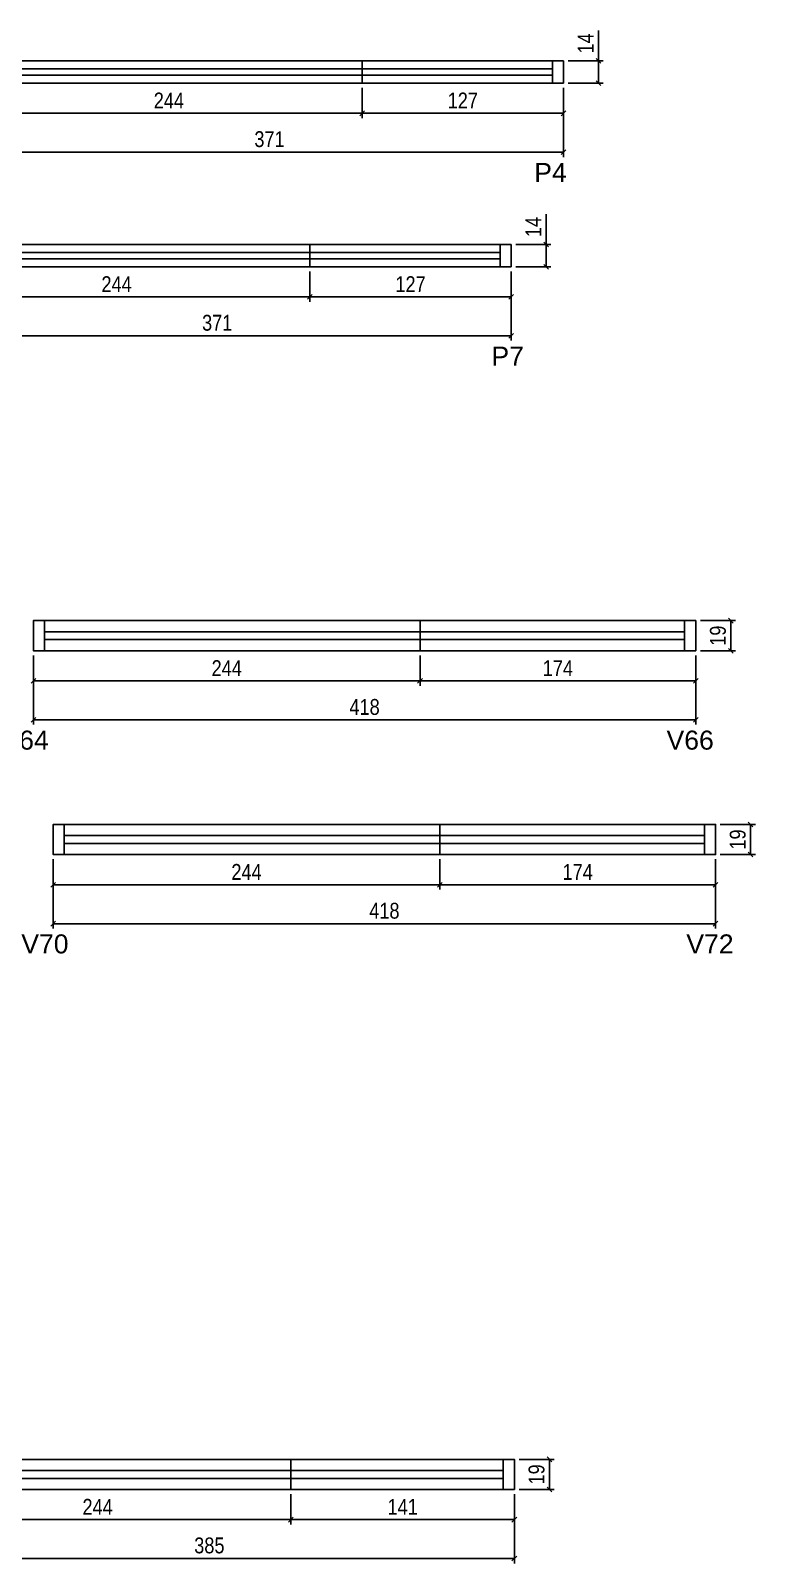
# Model space of a CAD drawing. Header units: millimetres. Extents: x 4052 to 5425, y -1423 to 2493.
# Drawn here: x 4944 to 5402, y 1519 to 2486 of the extents above; entities that cross this region are included whole.
import ezdxf

# ---------------------------------------------------------------- set-up
doc = ezdxf.new("R2010")
doc.units = ezdxf.units.MM
for name, color, linetype in [('5', 5, 'Continuous'), ('COTA', 241, 'Continuous'), ('Painéis', 200, 'Continuous'), ('SARR_2.2x7', 40, 'Continuous'), ('SARR_EDITAR', 141, 'Continuous')]:
    doc.layers.add(name, color=color, linetype=linetype)
doc.styles.add('COTA TECNICA', font='techl___.ttf', dxfattribs={"height": 10})
doc.styles.add('COTA TECNICA-50', font='techl___.ttf', dxfattribs={"height": 10})
doc.styles.get("Standard").update_dxf_attribs({"font": 'arial.ttf'})
doc.dimstyles.new('COTA PAINEL-50', dxfattribs={"dimtxt": 10, "dimasz": 3, "dimexe": 3, "dimexo": 3, "dimgap": 3, "dimtad": 1, "dimdec": 1, "dimzin": 12, "dimdsep": 46, "dimtxsty": 'COTA TECNICA-50', "dimblk1": 'OBLIQUE', "dimblk2": 'OBLIQUE', "dimsah": 1, "dimcen": 0.9, "dimclrd": 4, "dimclre": 4, "dimclrt": 240, "dimadec": 1, "dimazin": 3, "dimtfac": 1, "dimtdec": 1, "dimtmove": 0, "dimatfit": 3, "dimfxl": 1, "dimtolj": 1, "dimtzin": 12, "dimarcsym": 0})
doc.dimstyles.new('PAINEL', dxfattribs={"dimtxt": 10, "dimasz": 3, "dimexe": 3, "dimexo": 3, "dimgap": 3, "dimtad": 1, "dimdec": 1, "dimzin": 12, "dimdsep": 46, "dimtxsty": 'COTA TECNICA', "dimblk1": 'OBLIQUE', "dimblk2": 'OBLIQUE', "dimsah": 1, "dimcen": 0.9, "dimclrd": 4, "dimclre": 4, "dimclrt": 240, "dimadec": 1, "dimazin": 3, "dimtfac": 1, "dimtdec": 1, "dimtmove": 0, "dimatfit": 3, "dimfxl": 1, "dimtolj": 1, "dimtzin": 12, "dimarcsym": 0})

# ---------------------------------------------------------------- blocks, each defined once
blk = doc.blocks.new('_Oblique')
at = {"color": 0, "linetype": 'ByBlock', "lineweight": -2}
blk.add_line((-0.5, -0.5), (0.5, 0.5), dxfattribs=at)
blk = doc.blocks.new('*D10')
at = {"layer": 'COTA', "color": 4, "linetype": 'ByBlock', "lineweight": -2, "transparency": 16777216}
for p, q in [((4909.62, 2449.86), (4909.62, 2430.81)), ((5153.62, 2449.86), (5153.62, 2430.81)), ((4909.62, 2433.81), (5153.62, 2433.81))]:
    blk.add_line(p, q, dxfattribs=at)
at = {"layer": 'Defpoints', "color": 0, "linetype": 'ByBlock', "transparency": 16777216}
for p in [(4909.62, 2452.86), (5153.62, 2452.86), (5153.62, 2433.81)]:
    blk.add_point(p, dxfattribs=at)
at = {"layer": 'COTA', "color": 4, "linetype": 'ByBlock', "lineweight": -2, "transparency": 16777216, "xscale": 3, "yscale": 3, "zscale": 3, "rotation": 180}
blk.add_blockref('_Oblique', (4909.62, 2433.81), dxfattribs=at)
at = {"layer": 'COTA', "color": 4, "linetype": 'ByBlock', "lineweight": -2, "transparency": 16777216, "xscale": 3, "yscale": 3, "zscale": 3}
blk.add_blockref('_Oblique', (5153.62, 2433.81), dxfattribs=at)
at = {"layer": 'COTA', "color": 240, "linetype": 'ByBlock', "transparency": 16777216, "insert": (5031.62, 2441.88), "char_height": 10, "attachment_point": 5, "style": 'COTA TECNICA-50'}
blk.add_mtext('\\A1;244', dxfattribs=at)
blk = doc.blocks.new('*D11')
at = {"layer": 'COTA', "color": 4, "linetype": 'ByBlock', "lineweight": -2, "transparency": 16777216}
for p, q in [((5153.62, 2449.86), (5153.62, 2430.81)), ((5280.62, 2449.86), (5280.62, 2430.81)), ((5153.62, 2433.81), (5280.62, 2433.81))]:
    blk.add_line(p, q, dxfattribs=at)
at = {"layer": 'Defpoints', "color": 0, "linetype": 'ByBlock', "transparency": 16777216}
for p in [(5153.62, 2452.86), (5280.62, 2452.86), (5280.62, 2433.81)]:
    blk.add_point(p, dxfattribs=at)
at = {"layer": 'COTA', "color": 4, "linetype": 'ByBlock', "lineweight": -2, "transparency": 16777216, "xscale": 3, "yscale": 3, "zscale": 3, "rotation": 180}
blk.add_blockref('_Oblique', (5153.62, 2433.81), dxfattribs=at)
at = {"layer": 'COTA', "color": 4, "linetype": 'ByBlock', "lineweight": -2, "transparency": 16777216, "xscale": 3, "yscale": 3, "zscale": 3}
blk.add_blockref('_Oblique', (5280.62, 2433.81), dxfattribs=at)
at = {"layer": 'COTA', "color": 240, "linetype": 'ByBlock', "transparency": 16777216, "insert": (5217.12, 2441.88), "char_height": 10, "attachment_point": 5, "style": 'COTA TECNICA-50'}
blk.add_mtext('\\A1;127', dxfattribs=at)
blk = doc.blocks.new('*D187')
at = {"layer": 'COTA', "color": 4, "lineweight": -2, "transparency": 16777216}
for p, q in [((4909.62, 2449.86), (4909.62, 2406.23)), ((5280.62, 2449.86), (5280.62, 2406.23)), ((4909.62, 2409.23), (5280.62, 2409.23))]:
    blk.add_line(p, q, dxfattribs=at)
at = {"layer": 'Defpoints', "color": 0, "transparency": 16777216}
for p in [(4909.62, 2452.86), (5280.62, 2452.86), (5280.62, 2409.23)]:
    blk.add_point(p, dxfattribs=at)
at = {"layer": 'COTA', "color": 4, "lineweight": -2, "transparency": 16777216, "xscale": 3, "yscale": 3, "zscale": 3, "rotation": 180}
blk.add_blockref('_Oblique', (4909.62, 2409.23), dxfattribs=at)
at = {"layer": 'COTA', "color": 4, "lineweight": -2, "transparency": 16777216, "xscale": 3, "yscale": 3, "zscale": 3}
blk.add_blockref('_Oblique', (5280.62, 2409.23), dxfattribs=at)
at = {"layer": 'COTA', "color": 240, "transparency": 16777216, "insert": (5095.12, 2417.45), "char_height": 10, "attachment_point": 5, "style": 'COTA TECNICA'}
blk.add_mtext('\\A1;371', dxfattribs=at)
blk = doc.blocks.new('*D188')
at = {"layer": 'COTA', "color": 4, "lineweight": -2, "transparency": 16777216}
for p, q in [((5302.74, 2466.86), (5302.74, 2485.98)), ((5283.62, 2466.86), (5305.74, 2466.86)), ((5302.74, 2452.86), (5302.74, 2466.86)), ((5283.62, 2452.86), (5305.74, 2452.86))]:
    blk.add_line(p, q, dxfattribs=at)
at = {"layer": 'Defpoints', "color": 0, "transparency": 16777216}
for p in [(5280.62, 2466.86), (5302.74, 2466.86), (5280.62, 2452.86)]:
    blk.add_point(p, dxfattribs=at)
at = {"layer": 'COTA', "color": 4, "lineweight": -2, "transparency": 16777216, "xscale": 3, "yscale": 3, "zscale": 3}
for p, rotation in [((5302.74, 2466.86), 90), ((5302.74, 2452.86), 270)]:
    blk.add_blockref('_Oblique', p, dxfattribs=dict(at, rotation=rotation))
at = {"layer": 'COTA', "color": 240, "transparency": 16777216, "insert": (5294.67, 2477.92), "char_height": 10, "attachment_point": 5, "rotation": 90, "style": 'COTA TECNICA'}
blk.add_mtext('\\A1;14', dxfattribs=at)
blk = doc.blocks.new('*D16')
at = {"layer": 'COTA', "color": 4, "linetype": 'ByBlock', "lineweight": -2, "transparency": 16777216}
for p, q in [((4876.62, 2333.98), (4876.62, 2314.93)), ((5120.62, 2333.98), (5120.62, 2314.93)), ((4876.62, 2317.93), (5120.62, 2317.93))]:
    blk.add_line(p, q, dxfattribs=at)
at = {"layer": 'Defpoints', "color": 0, "linetype": 'ByBlock', "transparency": 16777216}
for p in [(4876.62, 2336.98), (5120.62, 2336.98), (5120.62, 2317.93)]:
    blk.add_point(p, dxfattribs=at)
at = {"layer": 'COTA', "color": 4, "linetype": 'ByBlock', "lineweight": -2, "transparency": 16777216, "xscale": 3, "yscale": 3, "zscale": 3, "rotation": 180}
blk.add_blockref('_Oblique', (4876.62, 2317.93), dxfattribs=at)
at = {"layer": 'COTA', "color": 4, "linetype": 'ByBlock', "lineweight": -2, "transparency": 16777216, "xscale": 3, "yscale": 3, "zscale": 3}
blk.add_blockref('_Oblique', (5120.62, 2317.93), dxfattribs=at)
at = {"layer": 'COTA', "color": 240, "linetype": 'ByBlock', "transparency": 16777216, "insert": (4998.62, 2326), "char_height": 10, "attachment_point": 5, "style": 'COTA TECNICA-50'}
blk.add_mtext('\\A1;244', dxfattribs=at)
blk = doc.blocks.new('*D17')
at = {"layer": 'COTA', "color": 4, "linetype": 'ByBlock', "lineweight": -2, "transparency": 16777216}
for p, q in [((5120.62, 2333.98), (5120.62, 2314.93)), ((5247.62, 2333.98), (5247.62, 2314.93)), ((5120.62, 2317.93), (5247.62, 2317.93))]:
    blk.add_line(p, q, dxfattribs=at)
at = {"layer": 'Defpoints', "color": 0, "linetype": 'ByBlock', "transparency": 16777216}
for p in [(5120.62, 2336.98), (5247.62, 2336.98), (5247.62, 2317.93)]:
    blk.add_point(p, dxfattribs=at)
at = {"layer": 'COTA', "color": 4, "linetype": 'ByBlock', "lineweight": -2, "transparency": 16777216, "xscale": 3, "yscale": 3, "zscale": 3, "rotation": 180}
blk.add_blockref('_Oblique', (5120.62, 2317.93), dxfattribs=at)
at = {"layer": 'COTA', "color": 4, "linetype": 'ByBlock', "lineweight": -2, "transparency": 16777216, "xscale": 3, "yscale": 3, "zscale": 3}
blk.add_blockref('_Oblique', (5247.62, 2317.93), dxfattribs=at)
at = {"layer": 'COTA', "color": 240, "linetype": 'ByBlock', "transparency": 16777216, "insert": (5184.12, 2326), "char_height": 10, "attachment_point": 5, "style": 'COTA TECNICA-50'}
blk.add_mtext('\\A1;127', dxfattribs=at)
blk = doc.blocks.new('*D191')
at = {"layer": 'COTA', "color": 4, "lineweight": -2, "transparency": 16777216}
for p, q in [((4876.62, 2333.98), (4876.62, 2290.35)), ((5247.62, 2333.98), (5247.62, 2290.35)), ((4876.62, 2293.35), (5247.62, 2293.35))]:
    blk.add_line(p, q, dxfattribs=at)
at = {"layer": 'Defpoints', "color": 0, "transparency": 16777216}
for p in [(4876.62, 2336.98), (5247.62, 2336.98), (5247.62, 2293.35)]:
    blk.add_point(p, dxfattribs=at)
at = {"layer": 'COTA', "color": 4, "lineweight": -2, "transparency": 16777216, "xscale": 3, "yscale": 3, "zscale": 3, "rotation": 180}
blk.add_blockref('_Oblique', (4876.62, 2293.35), dxfattribs=at)
at = {"layer": 'COTA', "color": 4, "lineweight": -2, "transparency": 16777216, "xscale": 3, "yscale": 3, "zscale": 3}
blk.add_blockref('_Oblique', (5247.62, 2293.35), dxfattribs=at)
at = {"layer": 'COTA', "color": 240, "transparency": 16777216, "insert": (5062.12, 2301.57), "char_height": 10, "attachment_point": 5, "style": 'COTA TECNICA'}
blk.add_mtext('\\A1;371', dxfattribs=at)
blk = doc.blocks.new('*D192')
at = {"layer": 'COTA', "color": 4, "lineweight": -2, "transparency": 16777216}
for p, q in [((5269.74, 2350.98), (5269.74, 2370.1)), ((5250.62, 2350.98), (5272.74, 2350.98)), ((5269.74, 2336.98), (5269.74, 2350.98)), ((5250.62, 2336.98), (5272.74, 2336.98))]:
    blk.add_line(p, q, dxfattribs=at)
at = {"layer": 'Defpoints', "color": 0, "transparency": 16777216}
for p in [(5247.62, 2350.98), (5269.74, 2350.98), (5247.62, 2336.98)]:
    blk.add_point(p, dxfattribs=at)
at = {"layer": 'COTA', "color": 4, "lineweight": -2, "transparency": 16777216, "xscale": 3, "yscale": 3, "zscale": 3}
for p, rotation in [((5269.74, 2350.98), 90), ((5269.74, 2336.98), 270)]:
    blk.add_blockref('_Oblique', p, dxfattribs=dict(at, rotation=rotation))
at = {"layer": 'COTA', "color": 240, "transparency": 16777216, "insert": (5261.67, 2362.04), "char_height": 10, "attachment_point": 5, "rotation": 90, "style": 'COTA TECNICA'}
blk.add_mtext('\\A1;14', dxfattribs=at)
blk = doc.blocks.new('*D22')
at = {"layer": 'COTA', "color": 4, "linetype": 'ByBlock', "lineweight": -2, "transparency": 16777216}
for p, q in [((4946.12, 2091.65), (4946.12, 2072.6)), ((5190.12, 2091.65), (5190.12, 2072.6)), ((4946.12, 2075.6), (5190.12, 2075.6))]:
    blk.add_line(p, q, dxfattribs=at)
at = {"layer": 'Defpoints', "color": 0, "linetype": 'ByBlock', "transparency": 16777216}
for p in [(4946.12, 2094.65), (5190.12, 2094.65), (5190.12, 2075.6)]:
    blk.add_point(p, dxfattribs=at)
at = {"layer": 'COTA', "color": 4, "linetype": 'ByBlock', "lineweight": -2, "transparency": 16777216, "xscale": 3, "yscale": 3, "zscale": 3, "rotation": 180}
blk.add_blockref('_Oblique', (4946.12, 2075.6), dxfattribs=at)
at = {"layer": 'COTA', "color": 4, "linetype": 'ByBlock', "lineweight": -2, "transparency": 16777216, "xscale": 3, "yscale": 3, "zscale": 3}
blk.add_blockref('_Oblique', (5190.12, 2075.6), dxfattribs=at)
at = {"layer": 'COTA', "color": 240, "linetype": 'ByBlock', "transparency": 16777216, "insert": (5068.12, 2083.67), "char_height": 10, "attachment_point": 5, "style": 'COTA TECNICA-50'}
blk.add_mtext('\\A1;244', dxfattribs=at)
blk = doc.blocks.new('*D23')
at = {"layer": 'COTA', "color": 4, "linetype": 'ByBlock', "lineweight": -2, "transparency": 16777216}
for p, q in [((5190.12, 2091.65), (5190.12, 2072.6)), ((5364.12, 2091.65), (5364.12, 2072.6)), ((5190.12, 2075.6), (5364.12, 2075.6))]:
    blk.add_line(p, q, dxfattribs=at)
at = {"layer": 'Defpoints', "color": 0, "linetype": 'ByBlock', "transparency": 16777216}
for p in [(5190.12, 2094.65), (5364.12, 2094.65), (5364.12, 2075.6)]:
    blk.add_point(p, dxfattribs=at)
at = {"layer": 'COTA', "color": 4, "linetype": 'ByBlock', "lineweight": -2, "transparency": 16777216, "xscale": 3, "yscale": 3, "zscale": 3, "rotation": 180}
blk.add_blockref('_Oblique', (5190.12, 2075.6), dxfattribs=at)
at = {"layer": 'COTA', "color": 4, "linetype": 'ByBlock', "lineweight": -2, "transparency": 16777216, "xscale": 3, "yscale": 3, "zscale": 3}
blk.add_blockref('_Oblique', (5364.12, 2075.6), dxfattribs=at)
at = {"layer": 'COTA', "color": 240, "linetype": 'ByBlock', "transparency": 16777216, "insert": (5277.12, 2083.67), "char_height": 10, "attachment_point": 5, "style": 'COTA TECNICA-50'}
blk.add_mtext('\\A1;174', dxfattribs=at)
blk = doc.blocks.new('*D195')
at = {"layer": 'COTA', "color": 4, "lineweight": -2, "transparency": 16777216}
for p, q in [((4946.12, 2091.65), (4946.12, 2048.02)), ((5364.12, 2091.65), (5364.12, 2048.02)), ((4946.12, 2051.02), (5364.12, 2051.02))]:
    blk.add_line(p, q, dxfattribs=at)
at = {"layer": 'Defpoints', "color": 0, "transparency": 16777216}
for p in [(4946.12, 2094.65), (5364.12, 2094.65), (5364.12, 2051.02)]:
    blk.add_point(p, dxfattribs=at)
at = {"layer": 'COTA', "color": 4, "lineweight": -2, "transparency": 16777216, "xscale": 3, "yscale": 3, "zscale": 3, "rotation": 180}
blk.add_blockref('_Oblique', (4946.12, 2051.02), dxfattribs=at)
at = {"layer": 'COTA', "color": 4, "lineweight": -2, "transparency": 16777216, "xscale": 3, "yscale": 3, "zscale": 3}
blk.add_blockref('_Oblique', (5364.12, 2051.02), dxfattribs=at)
at = {"layer": 'COTA', "color": 240, "transparency": 16777216, "insert": (5155.12, 2059.11), "char_height": 10, "attachment_point": 5, "style": 'COTA TECNICA'}
blk.add_mtext('\\A1;418', dxfattribs=at)
blk = doc.blocks.new('*D196')
at = {"layer": 'COTA', "color": 4, "lineweight": -2, "transparency": 16777216}
for p, q in [((5367.12, 2113.65), (5389.24, 2113.65)), ((5386.24, 2094.65), (5386.24, 2113.65)), ((5367.12, 2094.65), (5389.24, 2094.65))]:
    blk.add_line(p, q, dxfattribs=at)
at = {"layer": 'Defpoints', "color": 0, "transparency": 16777216}
for p in [(5364.12, 2113.65), (5386.24, 2113.65), (5364.12, 2094.65)]:
    blk.add_point(p, dxfattribs=at)
at = {"layer": 'COTA', "color": 4, "lineweight": -2, "transparency": 16777216, "xscale": 3, "yscale": 3, "zscale": 3}
for p, rotation in [((5386.24, 2113.65), 90), ((5386.24, 2094.65), 270)]:
    blk.add_blockref('_Oblique', p, dxfattribs=dict(at, rotation=rotation))
at = {"layer": 'COTA', "color": 240, "transparency": 16777216, "insert": (5378.15, 2104.15), "char_height": 10, "attachment_point": 5, "rotation": 90, "style": 'COTA TECNICA'}
blk.add_mtext('\\A1;19', dxfattribs=at)
blk = doc.blocks.new('*D28')
at = {"layer": 'COTA', "color": 4, "linetype": 'ByBlock', "lineweight": -2, "transparency": 16777216}
for p, q in [((4958.62, 1963.04), (4958.62, 1943.98)), ((5202.62, 1963.04), (5202.62, 1943.98)), ((4958.62, 1946.98), (5202.62, 1946.98))]:
    blk.add_line(p, q, dxfattribs=at)
at = {"layer": 'Defpoints', "color": 0, "linetype": 'ByBlock', "transparency": 16777216}
for p in [(4958.62, 1966.04), (5202.62, 1966.04), (5202.62, 1946.98)]:
    blk.add_point(p, dxfattribs=at)
at = {"layer": 'COTA', "color": 4, "linetype": 'ByBlock', "lineweight": -2, "transparency": 16777216, "xscale": 3, "yscale": 3, "zscale": 3, "rotation": 180}
blk.add_blockref('_Oblique', (4958.62, 1946.98), dxfattribs=at)
at = {"layer": 'COTA', "color": 4, "linetype": 'ByBlock', "lineweight": -2, "transparency": 16777216, "xscale": 3, "yscale": 3, "zscale": 3}
blk.add_blockref('_Oblique', (5202.62, 1946.98), dxfattribs=at)
at = {"layer": 'COTA', "color": 240, "linetype": 'ByBlock', "transparency": 16777216, "insert": (5080.62, 1955.06), "char_height": 10, "attachment_point": 5, "style": 'COTA TECNICA-50'}
blk.add_mtext('\\A1;244', dxfattribs=at)
blk = doc.blocks.new('*D29')
at = {"layer": 'COTA', "color": 4, "linetype": 'ByBlock', "lineweight": -2, "transparency": 16777216}
for p, q in [((5202.62, 1963.04), (5202.62, 1943.98)), ((5376.62, 1963.04), (5376.62, 1943.98)), ((5202.62, 1946.98), (5376.62, 1946.98))]:
    blk.add_line(p, q, dxfattribs=at)
at = {"layer": 'Defpoints', "color": 0, "linetype": 'ByBlock', "transparency": 16777216}
for p in [(5202.62, 1966.04), (5376.62, 1966.04), (5376.62, 1946.98)]:
    blk.add_point(p, dxfattribs=at)
at = {"layer": 'COTA', "color": 4, "linetype": 'ByBlock', "lineweight": -2, "transparency": 16777216, "xscale": 3, "yscale": 3, "zscale": 3, "rotation": 180}
blk.add_blockref('_Oblique', (5202.62, 1946.98), dxfattribs=at)
at = {"layer": 'COTA', "color": 4, "linetype": 'ByBlock', "lineweight": -2, "transparency": 16777216, "xscale": 3, "yscale": 3, "zscale": 3}
blk.add_blockref('_Oblique', (5376.62, 1946.98), dxfattribs=at)
at = {"layer": 'COTA', "color": 240, "linetype": 'ByBlock', "transparency": 16777216, "insert": (5289.62, 1955.06), "char_height": 10, "attachment_point": 5, "style": 'COTA TECNICA-50'}
blk.add_mtext('\\A1;174', dxfattribs=at)
blk = doc.blocks.new('*D199')
at = {"layer": 'COTA', "color": 4, "lineweight": -2, "transparency": 16777216}
for p, q in [((4958.62, 1963.04), (4958.62, 1919.4)), ((5376.62, 1963.04), (5376.62, 1919.4)), ((4958.62, 1922.4), (5376.62, 1922.4))]:
    blk.add_line(p, q, dxfattribs=at)
at = {"layer": 'Defpoints', "color": 0, "transparency": 16777216}
for p in [(4958.62, 1966.04), (5376.62, 1966.04), (5376.62, 1922.4)]:
    blk.add_point(p, dxfattribs=at)
at = {"layer": 'COTA', "color": 4, "lineweight": -2, "transparency": 16777216, "xscale": 3, "yscale": 3, "zscale": 3, "rotation": 180}
blk.add_blockref('_Oblique', (4958.62, 1922.4), dxfattribs=at)
at = {"layer": 'COTA', "color": 4, "lineweight": -2, "transparency": 16777216, "xscale": 3, "yscale": 3, "zscale": 3}
blk.add_blockref('_Oblique', (5376.62, 1922.4), dxfattribs=at)
at = {"layer": 'COTA', "color": 240, "transparency": 16777216, "insert": (5167.62, 1930.5), "char_height": 10, "attachment_point": 5, "style": 'COTA TECNICA'}
blk.add_mtext('\\A1;418', dxfattribs=at)
blk = doc.blocks.new('*D200')
at = {"layer": 'COTA', "color": 4, "lineweight": -2, "transparency": 16777216}
for p, q in [((5379.62, 1985.04), (5401.74, 1985.04)), ((5398.74, 1966.04), (5398.74, 1985.04)), ((5379.62, 1966.04), (5401.74, 1966.04))]:
    blk.add_line(p, q, dxfattribs=at)
at = {"layer": 'Defpoints', "color": 0, "transparency": 16777216}
for p in [(5376.62, 1985.04), (5398.74, 1985.04), (5376.62, 1966.04)]:
    blk.add_point(p, dxfattribs=at)
at = {"layer": 'COTA', "color": 4, "lineweight": -2, "transparency": 16777216, "xscale": 3, "yscale": 3, "zscale": 3}
for p, rotation in [((5398.74, 1985.04), 90), ((5398.74, 1966.04), 270)]:
    blk.add_blockref('_Oblique', p, dxfattribs=dict(at, rotation=rotation))
at = {"layer": 'COTA', "color": 240, "transparency": 16777216, "insert": (5390.65, 1975.54), "char_height": 10, "attachment_point": 5, "rotation": 90, "style": 'COTA TECNICA'}
blk.add_mtext('\\A1;19', dxfattribs=at)
blk = doc.blocks.new('*D44')
at = {"layer": 'COTA', "color": 4, "linetype": 'ByBlock', "lineweight": -2, "transparency": 16777216}
for p, q in [((4864.66, 1562.34), (4864.66, 1543.29)), ((5108.66, 1562.34), (5108.66, 1543.29)), ((4864.66, 1546.29), (5108.66, 1546.29))]:
    blk.add_line(p, q, dxfattribs=at)
at = {"layer": 'Defpoints', "color": 0, "linetype": 'ByBlock', "transparency": 16777216}
for p in [(4864.66, 1565.34), (5108.66, 1565.34), (5108.66, 1546.29)]:
    blk.add_point(p, dxfattribs=at)
at = {"layer": 'COTA', "color": 4, "linetype": 'ByBlock', "lineweight": -2, "transparency": 16777216, "xscale": 3, "yscale": 3, "zscale": 3, "rotation": 180}
blk.add_blockref('_Oblique', (4864.66, 1546.29), dxfattribs=at)
at = {"layer": 'COTA', "color": 4, "linetype": 'ByBlock', "lineweight": -2, "transparency": 16777216, "xscale": 3, "yscale": 3, "zscale": 3}
blk.add_blockref('_Oblique', (5108.66, 1546.29), dxfattribs=at)
at = {"layer": 'COTA', "color": 240, "linetype": 'ByBlock', "transparency": 16777216, "insert": (4986.66, 1554.36), "char_height": 10, "attachment_point": 5, "style": 'COTA TECNICA-50'}
blk.add_mtext('\\A1;244', dxfattribs=at)
blk = doc.blocks.new('*D45')
at = {"layer": 'COTA', "color": 4, "linetype": 'ByBlock', "lineweight": -2, "transparency": 16777216}
for p, q in [((5108.66, 1562.34), (5108.66, 1543.29)), ((5249.66, 1562.34), (5249.66, 1543.29)), ((5108.66, 1546.29), (5249.66, 1546.29))]:
    blk.add_line(p, q, dxfattribs=at)
at = {"layer": 'Defpoints', "color": 0, "linetype": 'ByBlock', "transparency": 16777216}
for p in [(5108.66, 1565.34), (5249.66, 1565.34), (5249.66, 1546.29)]:
    blk.add_point(p, dxfattribs=at)
at = {"layer": 'COTA', "color": 4, "linetype": 'ByBlock', "lineweight": -2, "transparency": 16777216, "xscale": 3, "yscale": 3, "zscale": 3, "rotation": 180}
blk.add_blockref('_Oblique', (5108.66, 1546.29), dxfattribs=at)
at = {"layer": 'COTA', "color": 4, "linetype": 'ByBlock', "lineweight": -2, "transparency": 16777216, "xscale": 3, "yscale": 3, "zscale": 3}
blk.add_blockref('_Oblique', (5249.66, 1546.29), dxfattribs=at)
at = {"layer": 'COTA', "color": 240, "linetype": 'ByBlock', "transparency": 16777216, "insert": (5179.16, 1554.36), "char_height": 10, "attachment_point": 5, "style": 'COTA TECNICA-50'}
blk.add_mtext('\\A1;141', dxfattribs=at)
blk = doc.blocks.new('*D207')
at = {"layer": 'COTA', "color": 4, "lineweight": -2, "transparency": 16777216}
for p, q in [((4864.66, 1562.34), (4864.66, 1518.71)), ((5249.66, 1562.34), (5249.66, 1518.71)), ((4864.66, 1521.71), (5249.66, 1521.71))]:
    blk.add_line(p, q, dxfattribs=at)
at = {"layer": 'Defpoints', "color": 0, "transparency": 16777216}
for p in [(4864.66, 1565.34), (5249.66, 1565.34), (5249.66, 1521.71)]:
    blk.add_point(p, dxfattribs=at)
at = {"layer": 'COTA', "color": 4, "lineweight": -2, "transparency": 16777216, "xscale": 3, "yscale": 3, "zscale": 3, "rotation": 180}
blk.add_blockref('_Oblique', (4864.66, 1521.71), dxfattribs=at)
at = {"layer": 'COTA', "color": 4, "lineweight": -2, "transparency": 16777216, "xscale": 3, "yscale": 3, "zscale": 3}
blk.add_blockref('_Oblique', (5249.66, 1521.71), dxfattribs=at)
at = {"layer": 'COTA', "color": 240, "transparency": 16777216, "insert": (5057.16, 1529.95), "char_height": 10, "attachment_point": 5, "style": 'COTA TECNICA'}
blk.add_mtext('\\A1;385', dxfattribs=at)
blk = doc.blocks.new('*D208')
at = {"layer": 'COTA', "color": 4, "lineweight": -2, "transparency": 16777216}
for p, q in [((5252.66, 1584.34), (5274.78, 1584.34)), ((5271.78, 1565.34), (5271.78, 1584.34)), ((5252.66, 1565.34), (5274.78, 1565.34))]:
    blk.add_line(p, q, dxfattribs=at)
at = {"layer": 'Defpoints', "color": 0, "transparency": 16777216}
for p in [(5249.66, 1584.34), (5271.78, 1584.34), (5249.66, 1565.34)]:
    blk.add_point(p, dxfattribs=at)
at = {"layer": 'COTA', "color": 4, "lineweight": -2, "transparency": 16777216, "xscale": 3, "yscale": 3, "zscale": 3}
for p, rotation in [((5271.78, 1584.34), 90), ((5271.78, 1565.34), 270)]:
    blk.add_blockref('_Oblique', p, dxfattribs=dict(at, rotation=rotation))
at = {"layer": 'COTA', "color": 240, "transparency": 16777216, "insert": (5263.69, 1574.84), "char_height": 10, "attachment_point": 5, "rotation": 90, "style": 'COTA TECNICA'}
blk.add_mtext('\\A1;19', dxfattribs=at)

msp = doc.modelspace()

# ---------------------------------------------------------------- linework, layer by layer
at = {"layer": 'Painéis'}
for points in [[(5153.62, 2452.86), (4909.62, 2452.86), (4909.62, 2466.86), (5153.62, 2466.86)], [(5153.62, 2466.86), (5280.62, 2466.86), (5280.62, 2452.86), (5153.62, 2452.86)], [(5120.62, 2336.98), (4876.62, 2336.98), (4876.62, 2350.98), (5120.62, 2350.98)], [(5120.62, 2350.98), (5247.62, 2350.98), (5247.62, 2336.98), (5120.62, 2336.98)], [(5190.12, 2094.65), (4946.12, 2094.65), (4946.12, 2113.65), (5190.12, 2113.65)], [(5190.12, 2113.65), (5364.12, 2113.65), (5364.12, 2094.65), (5190.12, 2094.65)], [(5202.62, 1966.04), (4958.62, 1966.04), (4958.62, 1985.04), (5202.62, 1985.04)], [(5202.62, 1985.04), (5376.62, 1985.04), (5376.62, 1966.04), (5202.62, 1966.04)], [(5108.66, 1565.34), (4864.66, 1565.34), (4864.66, 1584.34), (5108.66, 1584.34)], [(5108.66, 1584.34), (5249.66, 1584.34), (5249.66, 1565.34), (5108.66, 1565.34)]]:
    msp.add_lwpolyline(points, close=True, dxfattribs=at)
at = {"layer": 'SARR_2.2x7', "linetype": 'Continuous'}
for p, q in [((5273.62, 2466.86), (5273.62, 2452.86)), ((5240.62, 2350.98), (5240.62, 2336.98)), ((4953.12, 2113.65), (4953.12, 2094.65)), ((5357.12, 2113.65), (5357.12, 2094.65)), ((5190.12, 2106.65), (4953.12, 2106.65)), ((4953.12, 2101.65), (5190.12, 2101.65)), ((5357.12, 2106.65), (5190.12, 2106.65)), ((5190.12, 2101.65), (5357.12, 2101.65)), ((4965.62, 1985.04), (4965.62, 1966.04)), ((5369.62, 1985.04), (5369.62, 1966.04)), ((5202.62, 1978.04), (4965.62, 1978.04)), ((5369.62, 1978.04), (5202.62, 1978.04)), ((4965.62, 1973.04), (5202.62, 1973.04)), ((5202.62, 1973.04), (5369.62, 1973.04)), ((5108.66, 1577.34), (4871.66, 1577.34)), ((5242.66, 1577.34), (5108.66, 1577.34)), ((5242.66, 1584.34), (5242.66, 1565.34)), ((4871.66, 1572.34), (5108.66, 1572.34)), ((5108.66, 1572.34), (5242.66, 1572.34))]:
    msp.add_line(p, q, dxfattribs=at)
at = {"layer": 'SARR_EDITAR', "linetype": 'Continuous'}
for p, q in [((4916.62, 2461.86), (5153.62, 2461.86)), ((5153.62, 2457.86), (4916.62, 2457.86)), ((5153.62, 2461.86), (5273.62, 2461.86)), ((5273.62, 2457.86), (5153.62, 2457.86)), ((4883.62, 2345.98), (5120.62, 2345.98)), ((5120.62, 2341.98), (4883.62, 2341.98)), ((5120.62, 2345.98), (5240.62, 2345.98)), ((5240.62, 2341.98), (5120.62, 2341.98))]:
    msp.add_line(p, q, dxfattribs=at)

# ---------------------------------------------------------------- texts
at = {"layer": '5', "linetype": 'Continuous'}
for s, p in [('P4', (5262.19, 2390.45)), ('P7', (5235.19, 2274.57)), ('V64', (4925.98, 2032.24)), ('V66', (5345.69, 2032.24)), ('V70', (4938.48, 1903.63)), ('V72', (5358.19, 1903.63))]:
    msp.add_text(s, height=12, rotation=359.99996, dxfattribs=at).set_placement(p)

# ---------------------------------------------------------------- dimensions: what is measured, and where the dimension line sits
at = {"layer": 'COTA'}
for base, p1, p2, picture, middle in [((5302.74, 2466.86), (5280.62, 2452.86), (5280.62, 2466.86), '*D188', (5294.67, 2477.92)), ((5269.74, 2350.98), (5247.62, 2336.98), (5247.62, 2350.98), '*D192', (5261.67, 2362.04)), ((5386.24, 2113.65), (5364.12, 2094.65), (5364.12, 2113.65), '*D196', (5378.15, 2104.15)), ((5398.74, 1985.04), (5376.62, 1966.04), (5376.62, 1985.04), '*D200', (5390.65, 1975.54)), ((5271.78, 1584.34), (5249.66, 1565.34), (5249.66, 1584.34), '*D208', (5263.69, 1574.84))]:
    dim = msp.add_linear_dim(base=base, p1=p1, p2=p2, angle=90, dimstyle='PAINEL', dxfattribs=at)
    dim.commit()
    dim.dimension.update_dxf_attribs({"geometry": picture, "text_midpoint": middle})
at = {"layer": 'COTA', "color": 1, "linetype": 'ByBlock'}
for base, p1, p2, picture, middle in [((5153.62, 2433.81), (4909.62, 2452.86), (5153.62, 2452.86), '*D10', (5031.62, 2441.88)), ((5280.62, 2433.81), (5153.62, 2452.86), (5280.62, 2452.86), '*D11', (5217.12, 2441.88)), ((5120.62, 2317.93), (4876.62, 2336.98), (5120.62, 2336.98), '*D16', (4998.62, 2326)), ((5247.62, 2317.93), (5120.62, 2336.98), (5247.62, 2336.98), '*D17', (5184.12, 2326)), ((5190.12, 2075.6), (4946.12, 2094.65), (5190.12, 2094.65), '*D22', (5068.12, 2083.67)), ((5364.12, 2075.6), (5190.12, 2094.65), (5364.12, 2094.65), '*D23', (5277.12, 2083.67)), ((5202.62, 1946.98), (4958.62, 1966.04), (5202.62, 1966.04), '*D28', (5080.62, 1955.06)), ((5376.62, 1946.98), (5202.62, 1966.04), (5376.62, 1966.04), '*D29', (5289.62, 1955.06)), ((5108.66, 1546.29), (4864.66, 1565.34), (5108.66, 1565.34), '*D44', (4986.66, 1554.36)), ((5249.66, 1546.29), (5108.66, 1565.34), (5249.66, 1565.34), '*D45', (5179.16, 1554.36))]:
    dim = msp.add_linear_dim(base=base, p1=p1, p2=p2, dimstyle='COTA PAINEL-50', override={"dimarcsym": 1}, dxfattribs=at)
    dim.commit()
    dim.dimension.update_dxf_attribs({"geometry": picture, "text_midpoint": middle})
at = {"layer": 'COTA'}
for base, p1, p2, picture, middle in [((5280.62, 2409.23), (4909.62, 2452.86), (5280.62, 2452.86), '*D187', (5095.12, 2417.45)), ((5247.62, 2293.35), (4876.62, 2336.98), (5247.62, 2336.98), '*D191', (5062.12, 2301.57)), ((5364.12, 2051.02), (4946.12, 2094.65), (5364.12, 2094.65), '*D195', (5155.12, 2059.11)), ((5376.62, 1922.4), (4958.62, 1966.04), (5376.62, 1966.04), '*D199', (5167.62, 1930.5)), ((5249.66, 1521.71), (4864.66, 1565.34), (5249.66, 1565.34), '*D207', (5057.16, 1529.95))]:
    dim = msp.add_linear_dim(base=base, p1=p1, p2=p2, dimstyle='PAINEL', dxfattribs=at)
    dim.commit()
    dim.dimension.update_dxf_attribs({"geometry": picture, "text_midpoint": middle})

doc.saveas('drawing.dxf')
